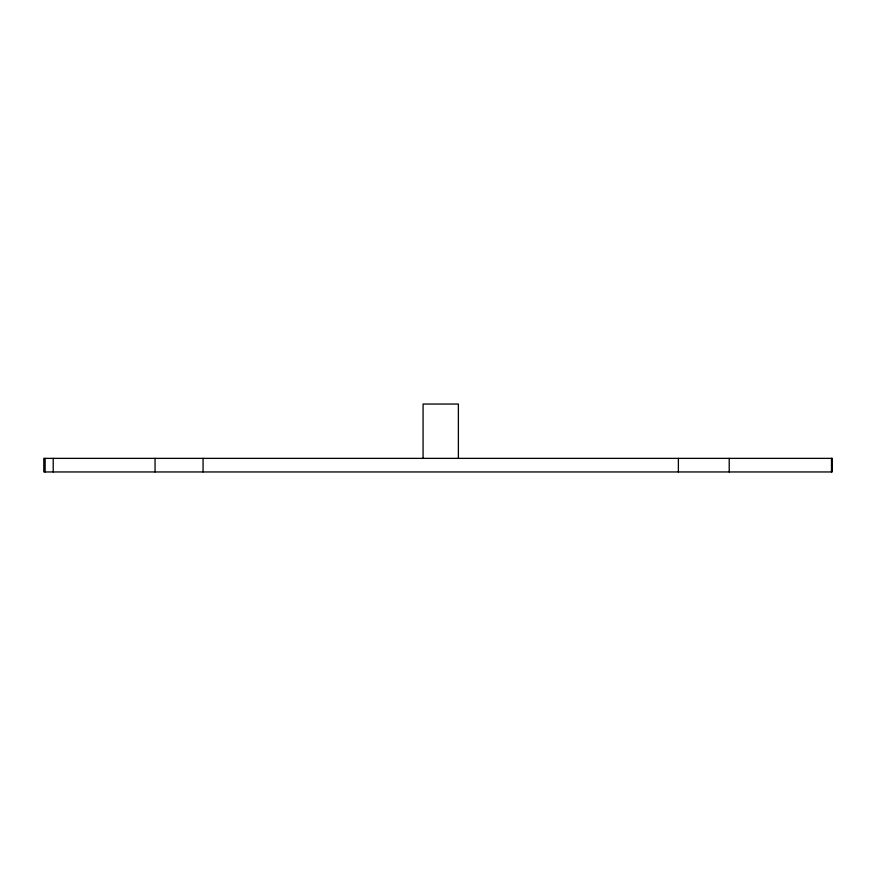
<?xml version="1.0" encoding="UTF-8"?>
<svg xmlns="http://www.w3.org/2000/svg" width="876" height="876" viewBox="0 0 876 876"><rect width="100%" height="100%" fill="white"/><g stroke="black" fill="none" stroke-linecap="round" stroke-linejoin="round"><path stroke-width="1.31" d="M831.499 458.367L831.499 471.956M729.215 458.367L729.215 471.956M678.385 458.367L678.385 471.956M458.378 458.367L458.378 404.044L423.075 404.044L423.075 458.367M203.068 458.367L203.068 471.956M155.052 458.367L155.052 471.956M53.206 458.367L53.206 471.956M45.136 458.367L45.136 471.956M832.2 458.367L43.8 458.367L43.8 471.956L832.2 471.956L832.2 458.367"/></g></svg>
